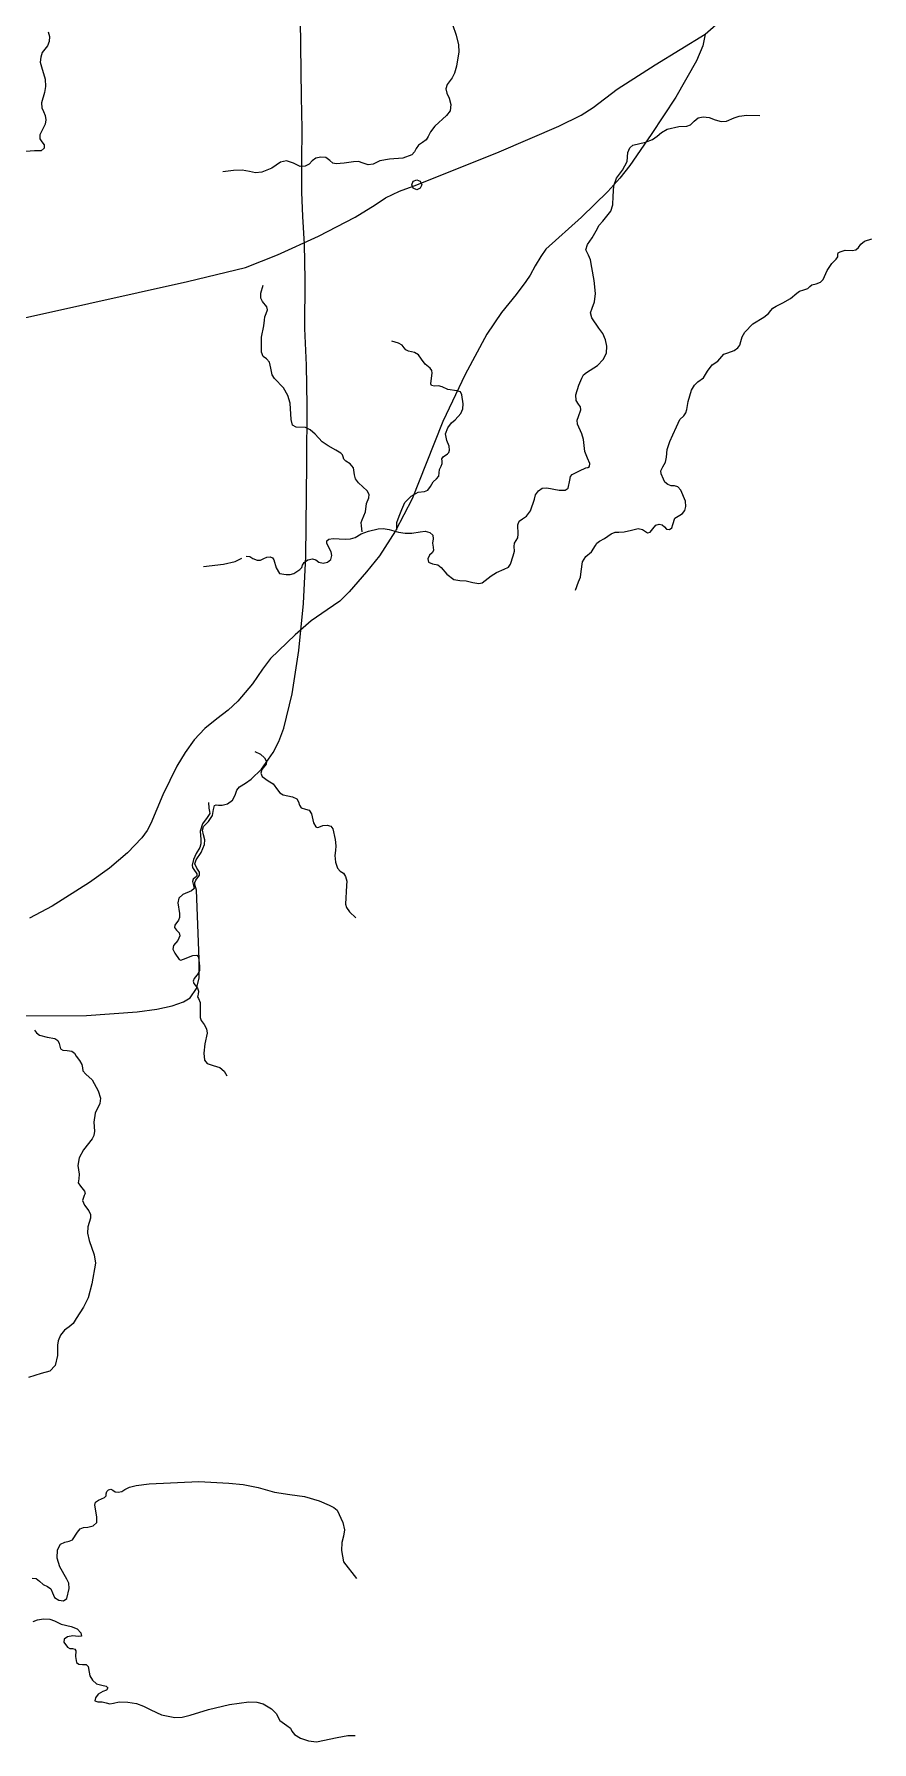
# Model space of a CAD drawing. Extents: x 59 to 518, y 17 to 555.
# Drawn here: x 417 to 517.9, y 81.2 to 287 of the extents above; entities that cross this region are included whole.
import ezdxf

# ---------------------------------------------------------------- set-up
doc = ezdxf.new("R2010")
doc.units = 0

msp = doc.modelspace()

# ---------------------------------------------------------------- linework, layer by layer
at = {"layer": '1'}
for p, q in [((449.210832, 279.459335), (449.067075, 288.732737)), ((466.951732, 289.482731), (467.858413, 286.876327)), ((497.826226, 287.004972), (499.810678, 288.746449)), ((418.80582, 286.149274), (418.594346, 285.617425)), ((418.685478, 287.294167), (418.855964, 286.735164)), ((418.855964, 286.735164), (418.80582, 286.149274)), ((467.858413, 286.876327), (468.117501, 285.724335)), ((491.799931, 283.311436), (497.826446, 287.005011)), ((497.826446, 287.005011), (497.550029, 285.595607)), ((417.776681, 284.241062), (417.729238, 283.632654)), ((417.975135, 284.806343), (417.776681, 284.241062)), ((418.280843, 285.220547), (417.975135, 284.806343)), ((418.594346, 285.617425), (418.280843, 285.220547)), ((468.161052, 284.874761), (467.867409, 283.168334)), ((468.117501, 285.724335), (468.161052, 284.874761)), ((497.550029, 285.595607), (496.797732, 283.781214)), ((417.729238, 283.632654), (417.876561, 283.089067)), ((417.876561, 283.089067), (418.308581, 281.577242)), ((467.636335, 282.323209), (467.356015, 281.764331)), ((467.867409, 283.168334), (467.636335, 282.323209)), ((487.25576, 280.371162), (491.799931, 283.311436)), ((496.797732, 283.781214), (494.327207, 279.42345)), ((418.222282, 279.978637), (417.883925, 278.740124)), ((418.362583, 280.691552), (418.222282, 279.978637)), ((418.308581, 281.577242), (418.362583, 280.691552)), ((466.736539, 280.928955), (466.59491, 280.435795)), ((466.59491, 280.435795), (466.723486, 279.921071)), ((466.723486, 279.921071), (467.013127, 279.287378)), ((467.356015, 281.764331), (466.736539, 280.928955)), ((484.347846, 278.192291), (487.25576, 280.371162)), ((417.883925, 278.740124), (417.906817, 278.147953)), ((417.906817, 278.147953), (418.108335, 277.674647)), ((449.285566, 275.621644), (449.210832, 279.459335)), ((467.013127, 279.287378), (467.190387, 278.524205)), ((467.190387, 278.524205), (467.119467, 277.782662)), ((482.888846, 277.245626), (484.347846, 278.192291)), ((494.327207, 279.42345), (491.3383, 274.903691)), ((418.108335, 277.674647), (418.335744, 277.215728)), ((418.335744, 276.168113), (418.108335, 275.773887)), ((418.335744, 277.215728), (418.411547, 276.681139)), ((418.411547, 276.681139), (418.335744, 276.168113)), ((465.267708, 275.946378), (464.737302, 275.237082)), ((466.664572, 277.213861), (465.267708, 275.946378)), ((467.119467, 277.782662), (466.664572, 277.213861)), ((473.007996, 272.814031), (480.224993, 275.932447)), ((480.224993, 275.932447), (482.888846, 277.245626)), ((493.274637, 275.548878), (494.65766, 275.887368)), ((494.65766, 275.887368), (495.622636, 275.923307)), ((495.622636, 275.923307), (496.06691, 276.105996)), ((496.06691, 276.105996), (496.49951, 276.520955)), ((496.49951, 276.520955), (497.001357, 276.928512)), ((497.001357, 276.928512), (497.616312, 277.060704)), ((497.616312, 277.060704), (498.307072, 276.966149)), ((498.307072, 276.966149), (499.03633, 276.693463)), ((499.03633, 276.693463), (499.752136, 276.494811)), ((499.752136, 276.494811), (500.403517, 276.528231)), ((500.403517, 276.528231), (501.33785, 276.924179)), ((501.33785, 276.924179), (501.92992, 277.11491)), ((501.92992, 277.11491), (502.872431, 277.240885)), ((502.872431, 277.240885), (504.44828, 277.212045)), ((418.108335, 275.773887), (417.675699, 274.888242)), ((417.675699, 274.888242), (417.686805, 274.404971)), ((417.686805, 274.404971), (417.935474, 274.045987)), ((417.935474, 274.045987), (418.212558, 273.688563)), ((449.253342, 271.654501), (449.285566, 275.621644)), ((463.777227, 273.959452), (463.317488, 273.626503)), ((464.226581, 274.292336), (463.777227, 273.959452)), ((464.477002, 274.679161), (464.226581, 274.292336)), ((464.737302, 275.237082), (464.477002, 274.679161)), ((491.3383, 274.903691), (488.754436, 271.193911)), ((489.12788, 273.640888), (490.660167, 274.01514)), ((490.660167, 274.01514), (491.499996, 274.321079)), ((491.499996, 274.321079), (492.06545, 274.735198)), ((492.06545, 274.735198), (492.56717, 275.182519)), ((492.56717, 275.182519), (493.274637, 275.548878)), ((417.012609, 272.951317), (415.994891, 272.8731)), ((417.837645, 272.95215), (417.012609, 272.951317)), ((418.208788, 273.260924), (417.837645, 272.95215)), ((418.212558, 273.688563), (418.208788, 273.260924)), ((447.391667, 271.752548), (446.678842, 271.597745)), ((448.234102, 271.453724), (447.391667, 271.752548)), ((450.480232, 271.74159), (450.128779, 271.364626)), ((450.917467, 272.058505), (450.480232, 271.74159)), ((451.522778, 272.202581), (450.917467, 272.058505)), ((452.139068, 272.130625), (451.522778, 272.202581)), ((452.609242, 271.799445), (452.139068, 272.130625)), ((452.975965, 271.478132), (452.609242, 271.799445)), ((458.657252, 271.74159), (457.823463, 271.338631)), ((459.823176, 271.936146), (458.657252, 271.74159)), ((461.421962, 272.087311), (459.823176, 271.936146)), ((462.488094, 272.490493), (461.421962, 272.087311)), ((462.832299, 272.832592), (462.488094, 272.490493)), ((463.035912, 273.239481), (462.832299, 272.832592)), ((463.317488, 273.626503), (463.035912, 273.239481)), ((463.093746, 268.861341), (473.007996, 272.814031)), ((487.889458, 270.631122), (488.43679, 271.682268)), ((488.43679, 271.682268), (488.543946, 272.748097)), ((488.543946, 272.748097), (488.75171, 273.318681)), ((488.75171, 273.318681), (489.12788, 273.640888)), ((440.996391, 270.596917), (439.708182, 270.416912)), ((442.064273, 270.635689), (440.996391, 270.596917)), ((442.932562, 270.474768), (442.064273, 270.635689)), ((443.647498, 270.319187), (442.932562, 270.474768)), ((444.416873, 270.395613), (443.647498, 270.319187)), ((445.641892, 270.877639), (444.416873, 270.395613)), ((446.678842, 271.597745), (445.641892, 270.877639)), ((449.03839, 271.085756), (448.234102, 271.453724)), ((449.659056, 271.101035), (449.03839, 271.085756)), ((449.243078, 267.989776), (449.253342, 271.654501)), ((450.128779, 271.364626), (449.659056, 271.101035)), ((453.38641, 271.388989), (452.975965, 271.478132)), ((454.337142, 271.453724), (453.38641, 271.388989)), ((455.467884, 271.648192), (454.337142, 271.453724)), ((456.063151, 271.672501), (455.467884, 271.648192)), ((456.642542, 271.453724), (456.063151, 271.672501)), ((457.233267, 271.255816), (456.642542, 271.453724)), ((457.823463, 271.338631), (457.233267, 271.255816)), ((487.558189, 269.650368), (486.11791, 268.0471)), ((486.838361, 268.723219), (487.16856, 269.666498)), ((487.16856, 269.666498), (487.889458, 270.631122)), ((488.754436, 271.193911), (487.558189, 269.650368)), ((449.383693, 265.059335), (449.243078, 267.989776)), ((459.339413, 267.29389), (461.009361, 268.072886)), ((461.009361, 268.072886), (463.093746, 268.861341)), ((462.497614, 268.862), (462.672239, 269.28401)), ((462.672239, 268.440167), (462.497614, 268.862)), ((462.672239, 269.28401), (463.095571, 269.458899)), ((463.095571, 268.265454), (462.672239, 268.440167)), ((463.095571, 269.458899), (463.515946, 269.283862)), ((463.515949, 268.440167), (463.095571, 268.265454)), ((463.515946, 269.283862), (463.69, 268.862)), ((463.69, 268.862), (463.515949, 268.440167)), ((486.11791, 268.0471), (482.954832, 264.940809)), ((486.767453, 267.477518), (486.838361, 268.723219)), ((455.68809, 264.951166), (458.082546, 266.442001)), ((458.082546, 266.442001), (459.339413, 267.29389)), ((485.49922, 264.482448), (486.477118, 265.692118)), ((486.477118, 265.692118), (486.729971, 266.433609)), ((486.729971, 266.433609), (486.767453, 267.477518)), ((449.565704, 261.721037), (449.383693, 265.059335)), ((451.238839, 262.680075), (455.68809, 264.951166)), ((482.954832, 264.940809), (478.645636, 261.085111)), ((484.69383, 263.330278), (485.052472, 264.014577)), ((485.052472, 264.014577), (485.49922, 264.482448)), ((446.308766, 260.403559), (451.238839, 262.680075)), ((449.62905, 257.448806), (449.565704, 261.721037)), ((483.453556, 261.004899), (483.65702, 261.660228)), ((483.65702, 261.660228), (484.218156, 262.451993)), ((484.218156, 262.451993), (484.69383, 263.330278)), ((516.316075, 261.314186), (516.60764, 261.719224)), ((516.60764, 261.719224), (517.056598, 262.048623)), ((517.056598, 262.048623), (517.926505, 262.350996)), ((442.471846, 258.896451), (446.308766, 260.403559)), ((478.024682, 260.234682), (477.371318, 259.076443)), ((478.645636, 261.085111), (478.024682, 260.234682)), ((483.77132, 260.392698), (483.453556, 261.004899)), ((484.015828, 259.834819), (483.77132, 260.392698)), ((484.180365, 258.909667), (484.015828, 259.834819)), ((512.527077, 258.513136), (513.08817, 259.355566)), ((513.08817, 259.355566), (513.614778, 259.903033)), ((513.614778, 259.903033), (513.809886, 260.19828)), ((513.809886, 260.19828), (513.838174, 260.450236)), ((513.838174, 260.450236), (513.876527, 260.644567)), ((513.876527, 260.644567), (514.097906, 260.795737)), ((514.097906, 260.795737), (514.702125, 260.968465)), ((514.702125, 260.968465), (515.551963, 260.94699)), ((515.551963, 260.94699), (516.014882, 261.025268)), ((516.014882, 261.025268), (516.316075, 261.314186)), ((435.474393, 257.19462), (442.471846, 258.896451)), ((449.615115, 251.523635), (449.62905, 257.448806)), ((476.750365, 257.950549), (476.226646, 257.197151)), ((477.371318, 259.076443), (476.750365, 257.950549)), ((484.46241, 257.340118), (484.180365, 258.909667)), ((484.626495, 255.777799), (484.46241, 257.340118)), ((511.734889, 257.125395), (512.05171, 257.454806)), ((512.05171, 257.454806), (512.527077, 258.513136)), ((423.560314, 254.541417), (435.474393, 257.19462)), ((444.287488, 255.209106), (444.308903, 255.785147)), ((444.308903, 255.785147), (444.604839, 256.764457)), ((475.064906, 255.647447), (473.289076, 253.482061)), ((476.226646, 257.197151), (475.064906, 255.647447)), ((484.517823, 254.772489), (484.626495, 255.777799)), ((508.114143, 255.165374), (508.88589, 255.78476)), ((508.88589, 255.78476), (509.216773, 256.032057)), ((509.216773, 256.032057), (509.72691, 256.209239)), ((509.72691, 256.209239), (510.205298, 256.375706)), ((510.205298, 256.375706), (510.44093, 256.590855)), ((510.44093, 256.590855), (510.691672, 256.790687)), ((510.691672, 256.790687), (511.202267, 256.936444)), ((511.202267, 256.936444), (511.734889, 257.125395)), ((406.263546, 250.728251), (423.560314, 254.541417)), ((444.487364, 254.805837), (444.287488, 255.209106)), ((445.020851, 254.172383), (444.487364, 254.805837)), ((444.791888, 252.945978), (444.95056, 253.366157)), ((444.95056, 253.366157), (445.088529, 253.785426)), ((445.088529, 253.785426), (445.020851, 254.172383)), ((473.289076, 253.482061), (471.53671, 250.846231)), ((484.041364, 253.418744), (484.230988, 253.999318)), ((484.181642, 252.811214), (484.041364, 253.418744)), ((484.230988, 253.999318), (484.517823, 254.772489)), ((504.895004, 252.926251), (505.480713, 253.353801)), ((505.480713, 253.353801), (505.77545, 253.711139)), ((505.77545, 253.711139), (505.991785, 253.984492)), ((505.991785, 253.984492), (506.38668, 254.214684)), ((506.38668, 254.214684), (507.21302, 254.63224)), ((507.21302, 254.63224), (508.114143, 255.165374)), ((444.387043, 250.500378), (444.660225, 251.868267)), ((444.660225, 251.868267), (444.76253, 252.552654)), ((444.76253, 252.552654), (444.791888, 252.945978)), ((449.801425, 247.102634), (449.615115, 251.523635)), ((485.039553, 251.579978), (484.181642, 252.811214)), ((485.507297, 250.925811), (485.039553, 251.579978)), ((502.297432, 250.526716), (502.627042, 251.119017)), ((502.627042, 251.119017), (503.58435, 252.098239)), ((503.58435, 252.098239), (504.895004, 252.926251)), ((444.373417, 248.700687), (444.387043, 250.500378)), ((460.910743, 249.772643), (460.097854, 250.024658)), ((461.352475, 249.514328), (460.910743, 249.772643)), ((461.593984, 249.21821), (461.352475, 249.514328)), ((461.782648, 248.966371), (461.593984, 249.21821)), ((471.53671, 250.846231), (468.930604, 246.003185)), ((485.845163, 250.190517), (485.507297, 250.925811)), ((486.010059, 249.401183), (485.845163, 250.190517)), ((485.95889, 248.584898), (486.010059, 249.401183)), ((501.337862, 248.872799), (501.785051, 249.225312)), ((501.785051, 249.225312), (502.019841, 249.528534)), ((502.019841, 249.528534), (502.14678, 249.966759)), ((502.14678, 249.966759), (502.297432, 250.526716)), ((444.593507, 248.175924), (444.373417, 248.700687)), ((444.970759, 247.872584), (444.593507, 248.175924)), ((445.337029, 247.493641), (444.970759, 247.872584)), ((445.524177, 246.742067), (445.337029, 247.493641)), ((449.902275, 242.249835), (449.801425, 247.102634)), ((462.112168, 248.800787), (461.782648, 248.966371)), ((462.803654, 248.642125), (462.112168, 248.800787)), ((463.300585, 248.368591), (462.803654, 248.642125)), ((463.667605, 247.83603), (463.300585, 248.368591)), ((464.121319, 247.245435), (463.667605, 247.83603)), ((464.704415, 246.74136), (464.121319, 247.245435)), ((483.53955, 246.223408), (484.880059, 247.101602)), ((484.880059, 247.101602), (485.56574, 247.794582)), ((485.56574, 247.794582), (485.95889, 248.584898)), ((498.128165, 246.410418), (498.690622, 247.144546)), ((498.690622, 247.144546), (499.351592, 247.598261)), ((499.351592, 247.598261), (499.841382, 248.181356)), ((499.841382, 248.181356), (500.099168, 248.435196)), ((500.099168, 248.435196), (500.567793, 248.613464)), ((500.567793, 248.613464), (501.337862, 248.872799)), ((445.65348, 245.960086), (445.524177, 246.742067)), ((445.950029, 245.49663), (445.65348, 245.960086)), ((447.023837, 244.380577), (445.950029, 245.49663)), ((464.892931, 246.483158), (464.704415, 246.74136)), ((464.771454, 244.853269), (464.82189, 245.24382)), ((464.82189, 245.24382), (464.957621, 246.14393)), ((464.957621, 246.14393), (464.892931, 246.483158)), ((468.930604, 246.003185), (466.235731, 240.342051)), ((482.620213, 244.725868), (482.994421, 245.561023)), ((482.994421, 245.561023), (483.202526, 245.940848)), ((483.202526, 245.940848), (483.53955, 246.223408)), ((496.5512, 244.714449), (496.97613, 245.09972)), ((496.97613, 245.09972), (497.653812, 245.589506)), ((497.653812, 245.589506), (498.128165, 246.410418)), ((447.555329, 243.462543), (447.023837, 244.380577)), ((447.828257, 242.522946), (447.555329, 243.462543)), ((464.8502, 244.667868), (464.771454, 244.853269)), ((465.222997, 244.610233), (464.8502, 244.667868)), ((465.705067, 244.639072), (465.222997, 244.610233)), ((466.145862, 244.494875), (465.705067, 244.639072)), ((466.844623, 244.199733), (466.145862, 244.494875)), ((467.932322, 244.034501), (466.844623, 244.199733)), ((468.347855, 243.888707), (467.932322, 244.034501)), ((468.542758, 243.559225), (468.347855, 243.888707)), ((468.678798, 242.479111), (468.542758, 243.559225)), ((482.266951, 243.530611), (482.620213, 244.725868)), ((482.303458, 242.87906), (482.266951, 243.530611)), ((482.561652, 242.421878), (482.303458, 242.87906)), ((495.794505, 242.745334), (496.212722, 244.091616)), ((496.212722, 244.091616), (496.5512, 244.714449)), ((447.943174, 240.579057), (447.828257, 242.522946)), ((449.858442, 235.28744), (449.902275, 242.249835)), ((467.7009, 240.520841), (468.384318, 241.283808)), ((468.384318, 241.283808), (468.631075, 241.84908)), ((468.631075, 241.84908), (468.678798, 242.479111)), ((482.42946, 240.487028), (482.561652, 240.924338)), ((482.820612, 242.098589), (482.561652, 242.421878)), ((482.561652, 240.924338), (482.863541, 241.737665)), ((482.863541, 241.737665), (482.820612, 242.098589)), ((494.771628, 240.578316), (495.290387, 241.031811)), ((495.290387, 241.031811), (495.53313, 241.396372)), ((495.53313, 241.396372), (495.635579, 241.787986)), ((495.635579, 241.787986), (495.794505, 242.745334)), ((448.124264, 239.883414), (447.943174, 240.579057)), ((448.570101, 239.635907), (448.124264, 239.883414)), ((449.671424, 239.599748), (448.570101, 239.635907)), ((450.229166, 239.329664), (449.671424, 239.599748)), ((450.852789, 238.822051), (450.229166, 239.329664)), ((451.689664, 237.871848), (450.852789, 238.822051)), ((466.235731, 240.342051), (464.217066, 235.251961)), ((466.575315, 238.851986), (466.843872, 239.58466)), ((466.722649, 238.043641), (466.575315, 238.851986)), ((466.843872, 239.58466), (467.29638, 240.166124)), ((467.29638, 240.166124), (467.7009, 240.520841)), ((482.460581, 240.017175), (482.42946, 240.487028)), ((482.965934, 238.850718), (482.460581, 240.017175)), ((483.203298, 238.156824), (482.965934, 238.850718)), ((493.966238, 238.735056), (494.370256, 239.699944)), ((494.370256, 239.699944), (494.771628, 240.578316)), ((452.416781, 237.382193), (451.689664, 237.871848)), ((453.359004, 236.892539), (452.416781, 237.382193)), ((453.963223, 236.510923), (453.359004, 236.892539)), ((467.006039, 237.354328), (466.722649, 238.043641)), ((466.947875, 236.602099), (467.052495, 236.891827)), ((467.052495, 236.891827), (467.006039, 237.354328)), ((483.267558, 237.446624), (483.203298, 238.156824)), ((483.353779, 236.704079), (483.267558, 237.446624)), ((483.657024, 235.913148), (483.353779, 236.704079)), ((493.188409, 236.020799), (493.275148, 236.949656)), ((493.275148, 236.949656), (493.57664, 237.928613)), ((493.57664, 237.928613), (493.966238, 238.735056)), ((449.729414, 224.048335), (449.858442, 235.28744)), ((454.152554, 236.333741), (453.963223, 236.510923)), ((454.222955, 236.086444), (454.152554, 236.333741)), ((454.317615, 235.805595), (454.222955, 236.086444)), ((454.547378, 235.567906), (454.317615, 235.805595)), ((455.086906, 235.22214), (454.547378, 235.567906)), ((455.475666, 234.732661), (455.086906, 235.22214)), ((455.605135, 233.89711), (455.475666, 234.732661)), ((464.217066, 235.251961), (462.525507, 231.002181)), ((465.83848, 234.562756), (466.016919, 234.933645)), ((466.016919, 234.933645), (466.173398, 235.261277)), ((466.114313, 235.847795), (466.288249, 236.085379)), ((466.145859, 235.56715), (466.114313, 235.847795)), ((466.173398, 235.261277), (466.145859, 235.56715)), ((466.288249, 236.085379), (466.778035, 236.431101)), ((466.778035, 236.431101), (466.947875, 236.602099)), ((482.712769, 234.400881), (483.484516, 234.760978)), ((483.484516, 234.760978), (483.696563, 234.787117)), ((483.928965, 235.271457), (483.657024, 235.913148)), ((483.696563, 234.787117), (483.893429, 234.926695)), ((483.893429, 234.926695), (483.928965, 235.271457)), ((492.505918, 234.399055), (492.756919, 234.876036)), ((492.756919, 234.876036), (493.064855, 235.451063)), ((493.064855, 235.451063), (493.188409, 236.020799)), ((455.71707, 233.421968), (455.605135, 233.89711)), ((456.072256, 232.946861), (455.71707, 233.421968)), ((457.101615, 231.99635), (456.072256, 232.946861)), ((464.763328, 232.51421), (465.087205, 233.041606)), ((465.087205, 233.041606), (465.45411, 233.407045)), ((465.45411, 233.407045), (465.734826, 233.729291)), ((465.734826, 233.729291), (465.800138, 234.12711)), ((465.800138, 234.12711), (465.83848, 234.562756)), ((481.351978, 232.28413), (481.518312, 233.248974)), ((481.518312, 233.248974), (481.603298, 233.7098)), ((481.603298, 233.7098), (481.811646, 233.95453)), ((481.811646, 233.95453), (482.712769, 234.400881)), ((492.525585, 234.040705), (492.505918, 234.399055)), ((492.81548, 233.378146), (492.525585, 234.040705)), ((492.997492, 233.017338), (492.81548, 233.378146)), ((493.325685, 232.73746), (492.997492, 233.017338)), ((493.729681, 232.576312), (493.325685, 232.73746)), ((494.1391, 232.571698), (493.729681, 232.576312)), ((457.046229, 230.44131), (457.31112, 231.132444)), ((457.376279, 231.542784), (457.101615, 231.99635)), ((457.31112, 231.132444), (457.376279, 231.542784)), ((462.525507, 231.002181), (460.534207, 227.173554)), ((461.307353, 229.727935), (461.652898, 230.55595)), ((461.652898, 230.55595), (462.415821, 231.318916)), ((462.415821, 231.318916), (463.266848, 231.82312)), ((463.266848, 231.82312), (464.035726, 231.887943)), ((464.035726, 231.887943), (464.440009, 232.05797)), ((464.440009, 232.05797), (464.763328, 232.51421)), ((476.78017, 229.584064), (477.263648, 230.959103)), ((477.263648, 230.959103), (477.41537, 231.491134)), ((477.41537, 231.491134), (477.751406, 231.974481)), ((477.751406, 231.974481), (478.217684, 232.295772)), ((478.217684, 232.295772), (478.760128, 232.341633)), ((478.760128, 232.341633), (480.250522, 232.075418)), ((480.250522, 232.075418), (480.95484, 232.074586)), ((480.95484, 232.074586), (481.351978, 232.28413)), ((494.532645, 232.461991), (494.1391, 232.571698)), ((494.909918, 232.039049), (494.532645, 232.461991)), ((495.46272, 230.728788), (494.909918, 232.039049)), ((495.517654, 230.103305), (495.46272, 230.728788)), ((456.413304, 228.160948), (456.528, 228.48304)), ((456.528, 228.48304), (456.915437, 229.440609)), ((456.915437, 229.440609), (457.046229, 230.44131)), ((460.710851, 228.15115), (460.961808, 228.94305)), ((460.961808, 228.94305), (461.307353, 229.727935)), ((475.433803, 228.334213), (475.822558, 228.597963)), ((475.822558, 228.597963), (476.330998, 228.942483)), ((476.330998, 228.942483), (476.78017, 229.584064)), ((493.96624, 227.906218), (494.196559, 228.676728)), ((494.196559, 228.676728), (494.77163, 229.058038)), ((494.77163, 229.058038), (495.107617, 229.26244)), ((495.107617, 229.26244), (495.377789, 229.612692)), ((495.377789, 229.612692), (495.517654, 230.103305)), ((455.663831, 226.351481), (456.404222, 226.81234)), ((456.404222, 226.81234), (457.274261, 227.100427)), ((456.439894, 227.763152), (456.413304, 228.160948)), ((456.528, 227.043), (456.439894, 227.763152)), ((457.274261, 227.100427), (458.448392, 227.388205)), ((458.448392, 227.388205), (459.064661, 227.440251)), ((460.534207, 227.173554), (458.591525, 224.12253)), ((459.064661, 227.440251), (459.752171, 227.330438)), ((459.752171, 227.330438), (460.904339, 226.992124)), ((460.675, 227.273), (460.710851, 228.15115)), ((460.904339, 226.992124), (461.711491, 226.869711)), ((461.711491, 226.869711), (462.495758, 226.869755)), ((462.495758, 226.869755), (463.495131, 227.042572)), ((463.495131, 227.042572), (464.111763, 227.102097)), ((464.111763, 227.102097), (464.662645, 226.956273)), ((464.662645, 226.956273), (465.018531, 226.637611)), ((465.018531, 226.637611), (465.050171, 226.178621)), ((475.256065, 226.326338), (475.303976, 226.754703)), ((475.261246, 227.870669), (475.433803, 228.334213)), ((475.303976, 226.754703), (475.261246, 227.870669)), ((485.73067, 226.236172), (486.507969, 226.783109)), ((486.507969, 226.783109), (486.993869, 226.981055)), ((486.993869, 226.981055), (487.45857, 226.984765)), ((487.45857, 226.984765), (488.092791, 227.022457)), ((488.092791, 227.022457), (488.954388, 227.243703)), ((488.954388, 227.243703), (489.773188, 227.421823)), ((489.773188, 227.421823), (490.27902, 227.330134)), ((490.27902, 227.330134), (490.890911, 226.905567)), ((490.890911, 226.905567), (491.226952, 226.982075)), ((491.226952, 226.982075), (491.54725, 227.387989)), ((491.54725, 227.387989), (491.901229, 227.828894)), ((491.901229, 227.828894), (492.303163, 227.978362)), ((492.303163, 227.978362), (492.672686, 227.890233)), ((492.672686, 227.890233), (492.92943, 227.618352)), ((492.92943, 227.618352), (493.189211, 227.371629)), ((493.189211, 227.371629), (493.53475, 227.330222)), ((493.53475, 227.330222), (493.836832, 227.504846)), ((493.836832, 227.504846), (493.96624, 227.906218)), ((452.251956, 225.669243), (452.263939, 225.933969)), ((452.380532, 225.372172), (452.251956, 225.669243)), ((452.263939, 225.933969), (452.492351, 226.133872)), ((452.789268, 224.623623), (452.380532, 225.372172)), ((452.492351, 226.133872), (453.013061, 226.236476)), ((452.8734, 224.173562), (452.789268, 224.623623)), ((453.013061, 226.236476), (454.445865, 226.1642)), ((454.445865, 226.1642), (455.111039, 226.171438)), ((455.111039, 226.171438), (455.663831, 226.351481)), ((464.936224, 224.508221), (464.636805, 224.212086)), ((465.090999, 224.769371), (464.936224, 224.508221)), ((465.050171, 226.178621), (464.992431, 225.658512)), ((464.992431, 225.658512), (465.057888, 225.170782)), ((465.057888, 225.170782), (465.090999, 224.769371)), ((474.69967, 224.148168), (474.85315, 224.713289)), ((474.844308, 225.256813), (474.859279, 225.685376)), ((474.85315, 224.713289), (474.844308, 225.256813)), ((474.859279, 225.685376), (475.052182, 226.00589)), ((475.052182, 226.00589), (475.256065, 226.326338)), ((483.48454, 224.046838), (484.145378, 224.623232)), ((484.145378, 224.623232), (484.6353, 225.371868)), ((484.6353, 225.371868), (484.805956, 225.685211)), ((484.805956, 225.685211), (485.096203, 225.890538)), ((485.096203, 225.890538), (485.73067, 226.236172)), ((437.401, 222.837), (439.7915, 223.1395)), ((439.7915, 223.1395), (441.192531, 223.468969)), ((441.192531, 223.468969), (442.011, 223.874)), ((442.531, 224.105), (442.975102, 224.069149)), ((442.975102, 224.069149), (443.33639, 223.817134)), ((443.33639, 223.817134), (443.868554, 223.601102)), ((443.868554, 223.601102), (444.275295, 223.638888)), ((444.275295, 223.638888), (444.66001, 223.817134)), ((444.66001, 223.817134), (445.03649, 224.000815)), ((445.03649, 224.000815), (445.4176, 224.033254)), ((445.4176, 224.033254), (445.722245, 223.914418)), ((445.722245, 223.914418), (445.86933, 223.644273)), ((445.86933, 223.644273), (446.151552, 222.686615)), ((446.151552, 222.686615), (446.560773, 222.031373)), ((448.288673, 222.031373), (449.002871, 222.499287)), ((449.002871, 222.499287), (449.253475, 222.735874)), ((449.253475, 222.735874), (449.325483, 223.010329)), ((449.325483, 223.010329), (449.50568, 223.344481)), ((449.428339, 218.402875), (449.729414, 224.048335)), ((449.50568, 223.344481), (449.982043, 223.651545)), ((449.982043, 223.651545), (450.533614, 223.796487)), ((450.533614, 223.796487), (450.939433, 223.644269)), ((450.939433, 223.644269), (451.307621, 223.369588)), ((451.307621, 223.369588), (451.81088, 223.262388)), ((451.81088, 223.262388), (452.32512, 223.360504)), ((452.32512, 223.360504), (452.726253, 223.701772)), ((452.726253, 223.701772), (452.8734, 224.173562)), ((458.591525, 224.12253), (457.045816, 222.205561)), ((464.636805, 224.212086), (464.445864, 223.780882)), ((464.445864, 223.780882), (464.514744, 223.38209)), ((464.514744, 223.38209), (464.994785, 223.183191)), ((464.994785, 223.183191), (465.612382, 223.042152)), ((465.612382, 223.042152), (466.052014, 222.744381)), ((466.052014, 222.744381), (466.722685, 221.916371)), ((472.712125, 222.146381), (473.633577, 222.528527)), ((473.633577, 222.528527), (474.137595, 222.770664)), ((474.137595, 222.770664), (474.381465, 223.126043)), ((474.381465, 223.126043), (474.69967, 224.148168)), ((482.907397, 222.261788), (483.066323, 223.435034)), ((483.066323, 223.435034), (483.48454, 224.046838)), ((446.560773, 222.031373), (447.33913, 221.880164)), ((447.33913, 221.880164), (447.857309, 221.877535)), ((447.857309, 221.877535), (448.288673, 222.031373)), ((457.045816, 222.205561), (454.961435, 219.818759)), ((466.722685, 221.916371), (467.563882, 221.303773)), ((467.563882, 221.303773), (468.278075, 221.167425)), ((468.278075, 221.167425), (469.033634, 221.11786)), ((469.033634, 221.11786), (469.833115, 220.936003)), ((469.833115, 220.936003), (470.559395, 220.814515)), ((470.559395, 220.814515), (470.973831, 220.896563)), ((470.973831, 220.896563), (471.329595, 221.167425)), ((471.329595, 221.167425), (472.063592, 221.743289)), ((472.063592, 221.743289), (472.712125, 222.146381)), ((482.215954, 220.016358), (482.583768, 221.009822)), ((482.583768, 221.009822), (482.807644, 221.571163)), ((482.807644, 221.571163), (482.907397, 222.261788)), ((448.879484, 212.714676), (449.428339, 218.402875)), ((453.826076, 218.694115), (452.293906, 217.626161)), ((454.961435, 219.818759), (453.826076, 218.694115)), ((450.376819, 216.295171), (448.427384, 214.623895)), ((452.293906, 217.626161), (450.376819, 216.295171)), ((448.427384, 214.623895), (445.468376, 211.751011)), ((448.092902, 207.523706), (448.879484, 212.714676)), ((444.516574, 210.495659), (443.297477, 208.705617)), ((445.468376, 211.751011), (444.516574, 210.495659)), ((443.297477, 208.705617), (441.54379, 206.62394)), ((441.54379, 206.62394), (440.382944, 205.549693)), ((447.078644, 203.369935), (448.092902, 207.523706)), ((438.988216, 204.493681), (437.555198, 203.338611)), ((440.382944, 205.549693), (438.988216, 204.493681)), ((436.288252, 201.975964), (435.167116, 200.449284)), ((437.555198, 203.338611), (436.288252, 201.975964)), ((445.784339, 200.423759), (446.467619, 201.772065)), ((446.467619, 201.772065), (447.078644, 203.369935)), ((435.167116, 200.449284), (434.171529, 198.802117)), ((443.563791, 200.559244), (444.261134, 200.242874)), ((444.261134, 200.242874), (444.756532, 199.795173)), ((444.365615, 198.416552), (445.784339, 200.423759)), ((444.756532, 199.795173), (445.00375, 199.346744)), ((434.171529, 198.802117), (432.475957, 195.320503)), ((443.151678, 197.229749), (444.365615, 198.416552)), ((444.425225, 198.374763), (444.300568, 197.959711)), ((444.300568, 197.959711), (444.469366, 197.563114)), ((444.956551, 199.028194), (444.425225, 198.374763)), ((445.00375, 199.346744), (444.956551, 199.028194)), ((441.203504, 195.307215), (441.417739, 195.912338)), ((441.417739, 195.912338), (441.750837, 196.307249)), ((441.750837, 196.307249), (442.471734, 196.744785)), ((442.471734, 196.744785), (443.151678, 197.229749)), ((444.469366, 197.563114), (445.182902, 197.03267)), ((445.182902, 197.03267), (445.792986, 196.657535)), ((445.792986, 196.657535), (446.306541, 195.945324)), ((446.306541, 195.945324), (446.605982, 195.561717)), ((446.605982, 195.561717), (446.978316, 195.333915)), ((432.475957, 195.320503), (431.039446, 191.879481)), ((437.989176, 194.4283), (438.032391, 193.715205)), ((438.032391, 193.715205), (438.127465, 193.31564)), ((438.490872, 192.858591), (438.611301, 193.579316)), ((438.611301, 193.579316), (438.705537, 194.032767)), ((438.705537, 194.032767), (438.911685, 194.138065)), ((438.911685, 194.138065), (439.188444, 194.097545)), ((439.188444, 194.097545), (439.649694, 194.075618)), ((439.649694, 194.075618), (440.28289, 194.269523)), ((440.28289, 194.269523), (440.872627, 194.679858)), ((440.872627, 194.679858), (441.203504, 195.307215)), ((446.978316, 195.333915), (448.126914, 195.099715)), ((448.126914, 195.099715), (448.642758, 194.874087)), ((448.642758, 194.874087), (448.858266, 194.497481)), ((448.858266, 194.497481), (448.949569, 194.082444)), ((448.949569, 194.082444), (449.171444, 193.784386)), ((449.171444, 193.784386), (449.6947, 193.592255)), ((449.6947, 193.592255), (450.12156, 193.49674)), ((450.12156, 193.49674), (450.392846, 193.035573)), ((431.039446, 191.879481), (430.594506, 191.032819)), ((437.272598, 191.859022), (437.011279, 190.944974)), ((437.266042, 191.068792), (437.3884, 191.504725)), ((437.847713, 192.617494), (437.272598, 191.859022)), ((437.3884, 191.504725), (437.979125, 192.137866)), ((438.144354, 193.097536), (437.847713, 192.617494)), ((437.979125, 192.137866), (438.490872, 192.858591)), ((438.127465, 193.31564), (438.144354, 193.097536)), ((450.392846, 193.035573), (450.661486, 191.946154)), ((450.661486, 191.946154), (450.930313, 191.476603)), ((450.930313, 191.476603), (451.101508, 191.383679)), ((451.101508, 191.383679), (451.298425, 191.432203)), ((451.298425, 191.432203), (451.784237, 191.625216)), ((451.784237, 191.625216), (452.316053, 191.667946)), ((452.316053, 191.667946), (452.757186, 191.540946)), ((452.757186, 191.540946), (452.970945, 191.22477)), ((429.958454, 190.152626), (428.223379, 188.335684)), ((430.594506, 191.032819), (429.958454, 190.152626)), ((437.070959, 189.426186), (436.942135, 188.992354)), ((437.011279, 190.944974), (437.081614, 189.943925)), ((437.081614, 189.943925), (437.070959, 189.426186)), ((437.115174, 188.395256), (437.496967, 189.352032)), ((437.401982, 190.523916), (437.266042, 191.068792)), ((437.560268, 189.924563), (437.401982, 190.523916)), ((437.496967, 189.352032), (437.560268, 189.924563)), ((452.970945, 191.22477), (453.248713, 189.934402)), ((453.248713, 189.934402), (453.361221, 189.205478)), ((428.223379, 188.335684), (426.05495, 186.516734)), ((436.174845, 187.530444), (436.028354, 186.859815)), ((436.507954, 188.261267), (436.174845, 187.530444)), ((436.353474, 187.010118), (436.509809, 187.509567)), ((436.942135, 188.992354), (436.507954, 188.261267)), ((436.509809, 187.509567), (437.115174, 188.395256)), ((453.316666, 188.64668), (453.237903, 188.037914)), ((453.237903, 188.037914), (453.308861, 187.234117)), ((453.361221, 189.205478), (453.316666, 188.64668)), ((426.05495, 186.516734), (423.673897, 184.783854)), ((436.028354, 186.859815), (436.069375, 186.579634)), ((436.069375, 186.579634), (436.247517, 186.344764)), ((436.385806, 185.370394), (436.156886, 185.159753)), ((436.247517, 186.344764), (436.60294, 185.831782)), ((436.596592, 186.494496), (436.353474, 187.010118)), ((436.589126, 185.571306), (436.385806, 185.370394)), ((436.482645, 185.053406), (436.928291, 185.644307)), ((436.60294, 185.831782), (436.589126, 185.571306)), ((436.918909, 186.026341), (436.596592, 186.494496)), ((436.928291, 185.644307), (436.918909, 186.026341)), ((453.308861, 187.234117), (453.523685, 186.509365)), ((453.523685, 186.509365), (453.876523, 186.13773)), ((453.876523, 186.13773), (454.250455, 185.904881)), ((454.250455, 185.904881), (454.520076, 185.475349)), ((454.520076, 185.475349), (454.658861, 184.941505)), ((423.673897, 184.783854), (419.15684, 181.928611)), ((434.922531, 183.32345), (434.439099, 182.895779)), ((435.967412, 183.76667), (434.922531, 183.32345)), ((436.281207, 184.055374), (435.967412, 183.76667)), ((436.156886, 185.159753), (436.07157, 184.883033)), ((436.07157, 184.883033), (436.174845, 184.395671)), ((436.174845, 184.395671), (436.281207, 184.055374)), ((436.337659, 184.791421), (436.482645, 185.053406)), ((436.359923, 184.513262), (436.337659, 184.791421)), ((436.538031, 183.843736), (436.359923, 184.513262)), ((436.8834, 175.549246), (436.538031, 183.843736)), ((454.640285, 184.39572), (454.501996, 182.16687)), ((454.658861, 184.941505), (454.640285, 184.39572)), ((419.15684, 181.928611), (416.438046, 180.474581)), ((434.439099, 182.895779), (434.294892, 182.30476)), ((434.294892, 182.30476), (434.486229, 181.050814)), ((454.501996, 182.16687), (454.619774, 181.758144)), ((454.619774, 181.758144), (454.972469, 181.251324)), ((454.972469, 181.251324), (455.756476, 180.494)), ((433.94798, 179.647246), (433.91542, 179.341174)), ((433.91542, 179.341174), (434.156603, 179.02852)), ((434.364036, 180.21385), (433.94798, 179.647246)), ((434.490699, 180.560597), (434.364036, 180.21385)), ((434.486229, 181.050814), (434.490699, 180.560597)), ((433.780675, 177.16528), (433.696952, 176.736364)), ((434.294892, 177.77404), (433.780675, 177.16528)), ((434.156603, 179.02852), (434.452252, 178.695537)), ((434.539278, 178.349556), (434.294892, 177.77404)), ((434.452252, 178.695537), (434.539278, 178.349556)), ((433.696952, 176.736364), (433.945643, 176.24299)), ((433.945643, 176.24299), (434.46934, 175.501277)), ((434.46934, 175.501277), (434.652474, 175.408563)), ((434.652474, 175.408563), (434.993033, 175.544844)), ((434.993033, 175.544844), (436.107058, 175.989916)), ((436.107058, 175.989916), (436.579684, 176.006657)), ((436.579684, 176.006657), (436.803833, 175.755805)), ((436.803833, 175.755805), (436.926026, 174.674455)), ((436.87652, 173.238597), (436.8834, 175.549246)), ((436.255221, 173.210387), (436.156394, 172.881693)), ((436.734689, 173.803185), (436.255221, 173.210387)), ((436.568479, 172.009868), (436.87652, 173.238597)), ((436.902407, 174.147572), (436.734689, 173.803185)), ((436.926026, 174.674455), (436.902407, 174.147572)), ((434.976268, 170.383324), (435.7912, 170.883766)), ((435.7912, 170.883766), (436.568479, 172.009868)), ((436.156394, 172.881693), (436.247504, 172.617855)), ((436.247504, 172.617855), (436.6726, 172.036346)), ((436.6726, 172.036346), (436.784971, 171.669177)), ((436.734689, 171.294235), (436.689054, 170.995041)), ((436.689054, 170.995041), (436.793999, 170.780812)), ((436.784971, 171.669177), (436.734689, 171.294235)), ((423.291902, 168.745805), (429.404137, 169.184616)), ((429.404137, 169.184616), (431.761874, 169.522934)), ((431.761874, 169.522934), (433.626205, 169.926109)), ((433.626205, 169.926109), (434.976268, 170.383324)), ((436.793999, 170.780812), (437.011266, 170.319512)), ((437.011266, 170.319512), (437.011266, 168.508712)), ((415.4564, 168.696196), (423.291902, 168.745805)), ((417.014766, 166.977652), (417.253601, 166.641428)), ((437.011266, 168.508712), (437.132682, 168.126361)), ((437.132682, 168.126361), (437.456603, 167.645949)), ((437.456603, 167.645949), (437.766964, 167.126048)), ((437.766964, 167.126048), (437.8477, 166.625232)), ((417.253601, 166.641428), (417.623968, 166.376741)), ((417.623968, 166.376741), (418.549346, 166.141218)), ((418.549346, 166.141218), (419.488922, 165.967519)), ((419.488922, 165.967519), (419.841617, 165.730007)), ((419.841617, 165.730007), (420.011256, 165.373928)), ((420.011256, 165.373928), (420.18491, 164.721291)), ((420.18491, 164.721291), (420.461212, 164.560931)), ((437.560715, 165.328997), (437.429306, 164.188602)), ((437.8477, 166.625232), (437.560715, 165.328997)), ((420.461212, 164.560931), (420.985626, 164.537494)), ((420.985626, 164.537494), (421.531322, 164.459618)), ((421.531322, 164.459618), (421.848913, 164.217437)), ((421.848913, 164.217437), (422.033016, 163.842876)), ((422.033016, 163.842876), (422.467946, 163.301672)), ((422.467946, 163.301672), (422.73712, 162.841413)), ((422.73712, 162.841413), (422.796778, 162.446936)), ((437.429306, 164.188602), (437.518294, 163.352299)), ((437.518294, 163.352299), (437.822907, 162.95318)), ((437.822907, 162.95318), (438.545496, 162.723162)), ((438.545496, 162.723162), (439.365284, 162.468958)), ((422.796778, 162.446936), (422.874581, 162.092555)), ((422.874581, 162.092555), (423.206748, 161.691244)), ((423.206748, 161.691244), (423.982108, 160.985026)), ((423.982108, 160.985026), (424.722631, 159.660833)), ((439.365284, 162.468958), (439.878288, 162.044196)), ((439.878288, 162.044196), (440.218366, 161.468682)), ((424.722631, 159.660833), (424.971664, 158.789666)), ((424.971664, 158.789666), (424.887687, 158.126826)), ((424.357551, 156.987621), (424.193069, 155.897626)), ((424.887687, 158.126826), (424.357551, 156.987621)), ((424.244486, 154.809528), (424.172134, 154.262353)), ((424.193069, 155.897626), (424.244486, 154.809528)), ((422.928583, 152.563571), (422.405178, 151.595225)), ((423.982108, 153.879386), (422.928583, 152.563571)), ((424.172134, 154.262353), (423.982108, 153.879386)), ((422.405178, 151.595225), (422.240448, 150.672286)), ((422.240448, 150.672286), (422.414499, 149.609944)), ((422.378737, 149.068566), (422.275417, 148.590024)), ((422.275417, 148.590024), (422.589345, 148.16334)), ((422.414499, 149.609944), (422.378737, 149.068566)), ((422.589345, 148.16334), (423.06017, 147.580906)), ((423.007386, 147.05033), (422.832144, 146.430545)), ((422.832144, 146.430545), (423.07653, 145.865)), ((423.119023, 147.292301), (423.007386, 147.05033)), ((423.06017, 147.580906), (423.119023, 147.292301)), ((423.07653, 145.865), (423.5825, 145.203939)), ((423.774676, 144.33042), (423.468069, 143.285893)), ((423.5825, 145.203939), (423.763321, 144.748046)), ((423.763321, 144.748046), (423.774676, 144.33042)), ((423.468069, 143.285893), (423.429743, 142.528366)), ((423.429743, 142.528366), (423.633212, 141.61404)), ((423.633212, 141.61404), (424.225304, 139.916389)), ((424.400149, 138.89766), (423.931132, 136.405556)), ((424.225304, 139.916389), (424.400149, 138.89766)), ((423.931132, 136.405556), (423.48069, 134.721554)), ((423.48069, 134.721554), (422.938239, 133.59966)), ((422.066218, 132.233266), (421.683075, 131.631959)), ((422.938239, 133.59966), (422.066218, 132.233266)), ((420.184769, 130.195585), (419.881387, 129.537231)), ((420.644984, 130.815112), (420.184769, 130.195585)), ((421.196579, 131.23253), (420.644984, 130.815112)), ((421.683075, 131.631959), (421.196579, 131.23253)), ((419.792969, 127.782102), (419.523712, 126.56352)), ((419.800289, 129.00333), (419.792969, 127.782102)), ((419.881387, 129.537231), (419.800289, 129.00333)), ((417.851192, 125.588797), (416.317626, 125.118324)), ((418.87028, 125.893332), (417.851192, 125.588797)), ((419.523712, 126.56352), (418.87028, 125.893332)), ((425.682094, 111.095199), (425.730656, 111.356987)), ((425.730656, 111.356987), (425.941209, 111.570258)), ((425.941209, 111.570258), (426.216584, 111.653948)), ((426.216584, 111.653948), (426.459615, 111.526998)), ((426.459615, 111.526998), (426.737757, 111.334078)), ((426.737757, 111.334078), (427.129273, 111.278775)), ((427.129273, 111.278775), (427.5532, 111.369191)), ((427.5532, 111.369191), (427.928575, 111.613428)), ((427.928575, 111.613428), (428.460348, 111.891626)), ((428.460348, 111.891626), (429.267583, 112.088796)), ((429.267583, 112.088796), (430.866145, 112.304871)), ((430.866145, 112.304871), (436.827725, 112.563809)), ((436.827725, 112.563809), (440.456385, 112.391301)), ((440.456385, 112.391301), (442.162678, 112.229245)), ((442.162678, 112.229245), (443.998615, 111.872719)), ((443.998615, 111.872719), (445.931919, 111.311099)), ((445.931919, 111.311099), (447.800135, 111.008768)), ((424.288757, 109.712756), (424.400847, 110.104315)), ((424.558852, 108.330488), (424.288757, 109.712756)), ((424.400847, 110.104315), (424.731713, 110.317678)), ((424.731713, 110.317678), (425.466062, 110.641483)), ((425.466062, 110.641483), (425.65509, 110.852119)), ((425.65509, 110.852119), (425.682094, 111.095199)), ((447.800135, 111.008768), (449.571562, 110.781933)), ((449.571562, 110.781933), (451.342725, 110.231247)), ((451.342725, 110.231247), (452.552264, 109.734317)), ((452.552264, 109.734317), (453.116601, 109.453524)), ((453.116601, 109.453524), (453.502775, 109.108007)), ((453.502775, 109.108007), (454.182974, 107.649894)), ((422.520399, 106.865634), (422.917382, 107.034388)), ((422.917382, 107.034388), (423.477569, 107.066794)), ((423.477569, 107.066794), (424.094509, 107.228812)), ((424.094509, 107.228812), (424.533253, 107.617643)), ((424.533253, 107.617643), (424.558852, 108.330488)), ((454.182974, 107.649894), (454.389541, 106.738673)), ((419.806952, 104.356108), (420.175373, 105.030987)), ((420.175373, 105.030987), (420.681574, 105.28475)), ((420.681574, 105.28475), (421.204047, 105.376521)), ((421.204047, 105.376521), (421.621282, 105.565428)), ((421.621282, 105.565428), (422.20451, 106.461965)), ((422.20451, 106.461965), (422.520399, 106.865634)), ((454.061519, 105.232173), (454.021005, 104.280437)), ((454.280296, 105.997577), (454.061519, 105.232173)), ((454.389541, 106.738673), (454.280296, 105.997577)), ((419.775836, 103.328708), (419.806952, 104.356108)), ((420.07687, 102.29324), (419.775836, 103.328708)), ((454.021005, 104.280437), (454.280296, 102.887147)), ((416.739737, 100.932404), (417.217661, 100.901305)), ((417.217661, 100.901305), (417.646902, 100.554228)), ((420.930192, 100.813518), (420.07687, 102.29324)), ((454.280296, 102.887147), (455.835336, 100.899957)), ((417.646902, 100.554228), (418.0965, 100.168202)), ((418.0965, 100.168202), (418.586479, 99.927961)), ((418.586479, 99.927961), (418.99543, 99.655308)), ((418.99543, 99.655308), (419.201942, 99.172048)), ((419.201942, 99.172048), (419.459827, 98.614506)), ((421.160925, 100.315458), (420.930192, 100.813518)), ((420.930192, 98.480958), (421.22163, 99.679649)), ((421.22163, 99.679649), (421.160925, 100.315458)), ((419.459827, 98.614506), (419.968833, 98.275643)), ((419.968833, 98.275643), (420.526457, 98.212209)), ((420.526457, 98.212209), (420.930192, 98.480958)), ((416.869343, 95.715865), (417.407917, 95.923838)), ((417.407917, 95.923838), (418.132856, 96.018371)), ((418.132856, 96.018371), (418.874001, 95.983259)), ((418.874001, 95.983259), (419.461193, 95.802295)), ((419.461193, 95.802295), (420.260453, 95.39206)), ((420.260453, 95.39206), (421.448383, 95.111205)), ((421.448383, 95.111205), (422.178735, 94.812806)), ((422.178735, 94.812806), (422.625554, 94.344314)), ((420.623537, 93.573519), (420.584434, 93.210445)), ((420.584434, 93.210445), (421.005738, 92.594805)), ((421.027169, 93.84756), (420.623537, 93.573519)), ((421.641408, 93.975817), (421.027169, 93.84756)), ((422.312334, 93.901535), (421.641408, 93.975817)), ((422.699776, 93.95685), (422.312334, 93.901535)), ((422.625554, 94.344314), (422.699776, 93.95685)), ((421.005738, 92.594805), (421.277078, 92.445024)), ((421.277078, 92.445024), (421.621244, 92.432924)), ((421.621244, 92.432924), (421.906194, 92.381612)), ((421.906194, 92.381612), (422.020984, 92.15207)), ((422.020984, 92.15207), (421.966965, 91.482543)), ((421.966965, 91.482543), (422.10737, 90.780474)), ((422.10737, 90.780474), (422.392216, 90.546963)), ((422.392216, 90.546963), (422.830916, 90.532162)), ((422.830916, 90.532162), (423.243957, 90.517164)), ((423.243957, 90.517164), (423.478835, 90.283587)), ((423.478835, 90.283587), (423.608437, 89.581781)), ((423.608437, 89.581781), (423.717765, 89.156438)), ((423.717765, 89.156438), (424.029564, 88.642029)), ((424.029564, 88.642029), (424.51956, 88.20865)), ((424.364437, 86.51439), (424.30237, 86.130977)), ((424.718074, 86.962625), (424.364437, 86.51439)), ((424.51956, 88.20865), (425.163477, 88.026391)), ((425.249907, 87.24887), (424.718074, 86.962625)), ((425.163477, 88.026391), (425.687312, 87.929212)), ((425.698215, 87.443284), (425.249907, 87.24887)), ((425.687312, 87.929212), (425.854788, 87.702454)), ((425.854788, 87.702454), (425.698215, 87.443284)), ((424.30237, 86.130977), (424.645247, 86.0392)), ((424.645247, 86.0392), (425.185228, 86.036549)), ((425.185228, 86.036549), (425.66045, 85.88808)), ((425.66045, 85.88808), (426.103262, 85.771955)), ((426.103262, 85.771955), (426.546007, 85.866339)), ((426.546007, 85.866339), (427.246583, 86.018948)), ((427.246583, 86.018948), (428.263104, 85.985225)), ((428.263104, 85.985225), (429.328241, 85.805717)), ((429.328241, 85.805717), (430.174667, 85.52097)), ((430.174667, 85.52097), (431.05215, 85.041657)), ((431.05215, 85.041657), (432.334675, 84.473312)), ((432.334675, 84.473312), (433.941249, 84.147986)), ((434.840744, 84.180221), (435.790877, 84.39773)), ((435.790877, 84.39773), (438.018266, 85.087563)), ((438.018266, 85.087563), (440.521087, 85.704503)), ((440.521087, 85.704503), (442.861983, 86.013602)), ((442.861983, 86.013602), (443.835035, 85.979289)), ((443.835035, 85.979289), (444.603597, 85.77991)), ((444.603597, 85.77991), (445.606591, 85.190012)), ((445.606591, 85.190012), (446.147921, 84.62439)), ((446.147921, 84.62439), (446.590787, 83.79272)), ((433.941249, 84.147986), (434.840744, 84.180221)), ((446.590787, 83.79272), (447.422194, 83.177257)), ((447.422194, 83.177257), (447.86634, 82.833029)), ((447.86634, 82.833029), (448.059397, 82.49697)), ((448.059397, 82.49697), (448.348283, 82.099986)), ((448.348283, 82.099986), (449.074556, 81.654452)), ((449.074556, 81.654452), (450.027643, 81.306152)), ((450.027643, 81.306152), (450.996967, 81.20087)), ((450.996967, 81.20087), (453.491807, 81.719276)), ((453.491807, 81.719276), (454.775707, 81.978446)), ((454.775707, 81.978446), (455.662797, 81.978391))]:
    msp.add_line(p, q, dxfattribs=at)

doc.saveas('drawing.dxf')
